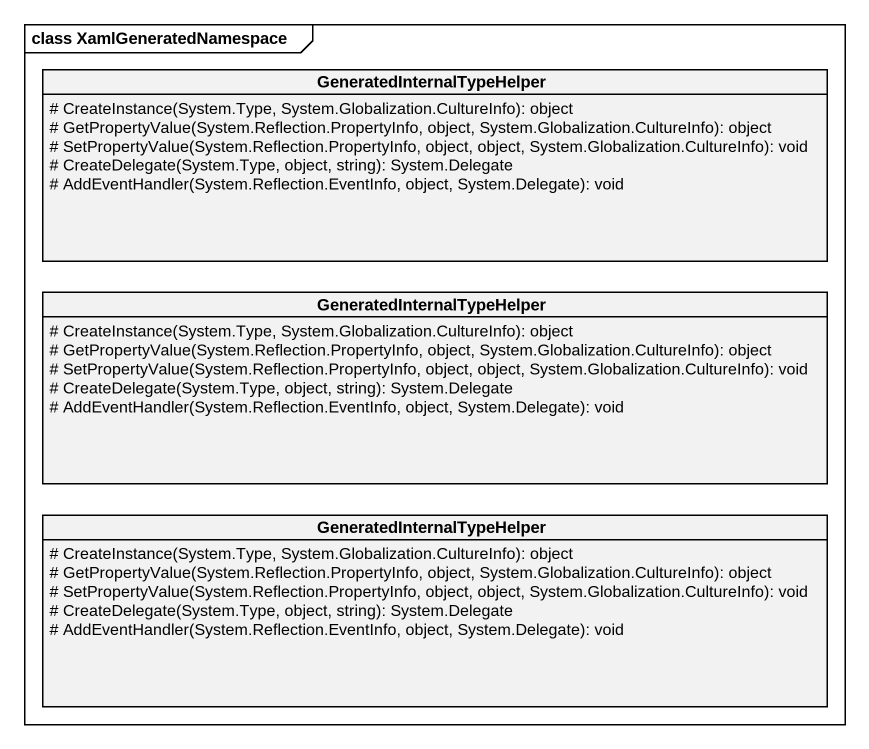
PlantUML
@startuml
mainframe class XamlGeneratedNamespace
hide circle
hide empty members
skinparam classAttributeIconSize 0
class GeneratedInternalTypeHelper {
  # CreateInstance(System.Type, System.Globalization.CultureInfo): object
  # GetPropertyValue(System.Reflection.PropertyInfo, object, System.Globalization.CultureInfo): object
  # SetPropertyValue(System.Reflection.PropertyInfo, object, object, System.Globalization.CultureInfo): void
  # CreateDelegate(System.Type, object, string): System.Delegate
  # AddEventHandler(System.Reflection.EventInfo, object, System.Delegate): void
}
class "GeneratedInternalTypeHelper" as GeneratedInternalTypeHelper_2 {
  # CreateInstance(System.Type, System.Globalization.CultureInfo): object
  # GetPropertyValue(System.Reflection.PropertyInfo, object, System.Globalization.CultureInfo): object
  # SetPropertyValue(System.Reflection.PropertyInfo, object, object, System.Globalization.CultureInfo): void
  # CreateDelegate(System.Type, object, string): System.Delegate
  # AddEventHandler(System.Reflection.EventInfo, object, System.Delegate): void
}
class "GeneratedInternalTypeHelper" as GeneratedInternalTypeHelper_3 {
  # CreateInstance(System.Type, System.Globalization.CultureInfo): object
  # GetPropertyValue(System.Reflection.PropertyInfo, object, System.Globalization.CultureInfo): object
  # SetPropertyValue(System.Reflection.PropertyInfo, object, object, System.Globalization.CultureInfo): void
  # CreateDelegate(System.Type, object, string): System.Delegate
  # AddEventHandler(System.Reflection.EventInfo, object, System.Delegate): void
}
@enduml
